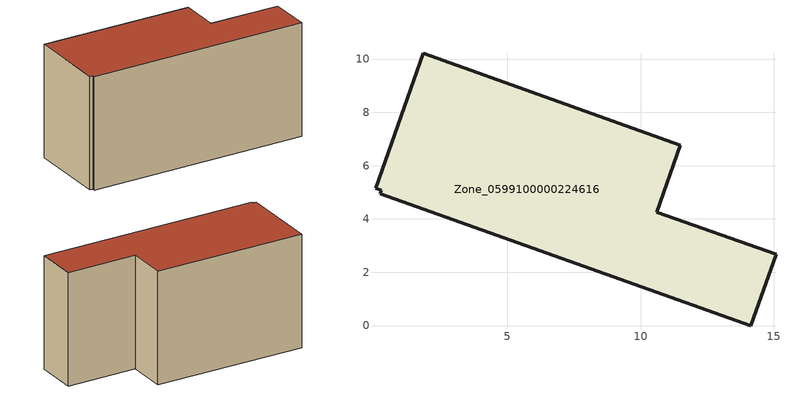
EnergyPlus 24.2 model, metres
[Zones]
Zone_0599100000224616
 floor ground (C_G): 14.13,0 0.22,4.94 0.26,5.08 0.05,5.16 1.84,10.21 11.49,6.76 10.6,4.26 15.08,2.67 z0.56
 wall outside (C_F): 14.13,0 15.08,2.67 10.6,4.26 11.49,6.76 1.84,10.21 0.05,5.16 0.26,5.08 0.22,4.94 14.13,0 z0.56:8.18
 roof outside (C_R): 0.22,4.94 14.13,0 15.08,2.67 10.6,4.26 11.49,6.76 1.84,10.21 0.05,5.16 0.26,5.08 z8.18
[BUILDING]
Pand.0599100000224616: North Axis=0; Terrain=City; Loads Convergence Tolerance Value=0.04; Temperature Convergence Tolerance Value=0.4; Solar Distribution=FullExterior; Maximum Number of Warmup Days=25; Minimum Number of Warmup Days=1
[Site:Location]
Rotterdam.The.Hague.AP_ZH_NLD Design_Conditions: Latitude=51.96; Longitude=4.45; Time Zone=1; Elevation=-4.5
[SITE:GROUNDTEMPERATURE:BUILDINGSURFACE]
18, 18, 18, 18, 18, 18, 18, 18, 18, 18, 18, 18
[MATERIAL] Thermal Absorptance=0.9; Solar Absorptance=0.7; Visible Absorptance=0.7
Name | Roughness | Thickness | Conductivity | Density | Specific Heat
G.TI.1975-1991 | MediumSmooth | 0.15 | 0.288461 | 540 | 1210
F.TI.1975-1991 | Rough | 0.3 | 0.230769 | 1920 | 840
R.TI.1975-1991 | MediumRough | 0.2 | 0.153846 | 1500 | 1000
[CONSTRUCTION]
C_G: G.TI.1975-1991
C_F: F.TI.1975-1991
C_R: R.TI.1975-1991
[ZONE]
Zone_0599100000224616: Type=1; Multiplier=1; Ceiling Height=Autocalculate; Volume=Autocalculate; Floor Area=autocalculate; Part of Total Floor Area=Yes
[ZONEINFILTRATION:DESIGNFLOWRATE]
Infil_Zone_0599100000224616: Zone or ZoneList or Space or SpaceList=Zone_0599100000224616; Schedule=AlwaysOn; Design Flow Rate Calculation Method=Flow/Area; Flow Rate per Floor Area=0.003; Constant Term Coefficient=1; Temperature Term Coefficient=0; Velocity Term Coefficient=0; Velocity Squared Term Coefficient=0
[HVACTEMPLATE:ZONE:IDEALLOADSAIRSYSTEM]
Zone_0599100000224616: Maximum Heating Supply Air Temperature=50; Minimum Cooling Supply Air Temperature=13; Maximum Heating Supply Air Humidity Ratio=0.0156; Minimum Cooling Supply Air Humidity Ratio=0.0077; Heating Limit=NoLimit; Cooling Limit=NoLimit; Dehumidification Control Type=ConstantSensibleHeatRatio; Cooling Sensible Heat Ratio=0.7; Dehumidification Setpoint=60; Humidification Control Type=None; Humidification Setpoint=30; Outdoor Air Method=None; Outdoor Air Flow Rate per Person=0.00944; Outdoor Air Flow Rate per Zone Floor Area=0; Outdoor Air Flow Rate per Zone=0; Demand Controlled Ventilation Type=None; Outdoor Air Economizer Type=NoEconomizer; Heat Recovery Type=None; Sensible Heat Recovery Effectiveness=0.7; Latent Heat Recovery Effectiveness=0.65
[ZONECONTROL:THERMOSTAT]
ThermostatControl_Zone_0599100000224616: Zone or ZoneList=Zone_0599100000224616; Control Type Schedule=DualSetpointControlType; Control 1=Thermostat_Zone_0599100000224616; Temperature Difference Between Cutout And Setpoint=0
[THERMOSTATSETPOINT:DUALSETPOINT]
Thermostat_Zone_0599100000224616: Heating Setpoint Temperature Schedule=HeatingSetpoint_Zone_0599100000224616; Cooling Setpoint Temperature Schedule=CoolingSetpoint_Zone_0599100000224616
[SCHEDULE:COMPACT]
HeatingSetpoint_Zone_0599100000224616: Through: 12/31, For: AllDays, Until: 24:00, 21
CoolingSetpoint_Zone_0599100000224616: Through: 12/31, For: AllDays, Until: 24:00, 24
DualSetpointControlType: Through: 12/31, For: AllDays, Until: 24:00, 4
AlwaysOn: Through: 12/31, For: AllDays, Until: 24:00, 1
